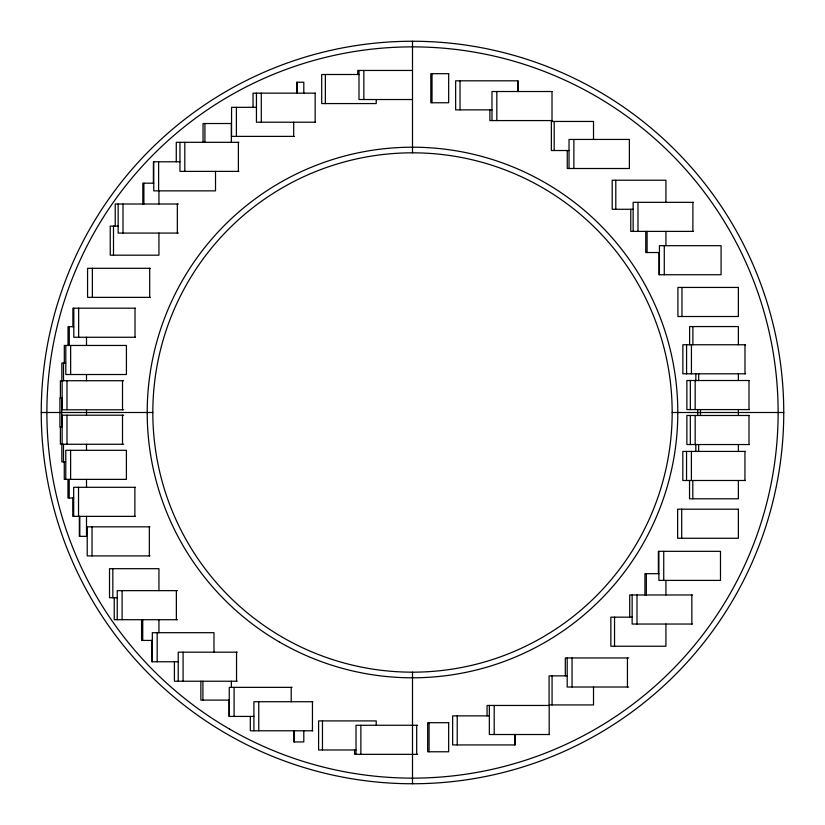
<?xml version="1.0" encoding="UTF-8"?>
<svg xmlns="http://www.w3.org/2000/svg" width="825" height="825" viewBox="0 0 825 825"><rect width="100%" height="100%" fill="white"/><g stroke="black" fill="none" stroke-linecap="round" stroke-linejoin="round"><path stroke-width="1.24" d="M412.5 70.455L357.772 70.455L357.772 74.497M358.999 74.497L321.698 74.497L321.698 103.568L376.21 103.568L376.21 99.526M552.214 91.513L491.978 91.513L491.978 120.574M315.387 93.153L253.048 93.153L253.048 107.322M412.5 99.526L358.999 99.526L358.999 70.455M256.441 107.322L231.557 107.322L231.557 136.383L294.35 136.383M491.978 109.88L455.647 109.88L455.647 80.819L517.987 80.819L517.987 91.513M552.214 120.574L489.885 120.574L489.885 109.88M315.387 122.213L256.441 122.213L256.441 93.153M238.91 142.323L176.272 142.323L176.272 161.803M569.023 150.521L551.358 150.521L551.358 121.45L593.515 121.45L593.515 139.446M179.953 161.803L153.388 161.803L153.388 183.181M238.91 171.383L179.953 171.383L179.953 142.323M153.759 183.181L142.818 183.181L142.818 204.012M693.371 202.331L633.136 202.331L633.136 231.392M178.386 204.012L115.222 204.012L115.222 226.112M633.136 209.282L612.191 209.282L612.191 180.221L665.93 180.221L665.93 202.331M118.15 226.112L110.241 226.112L110.241 255.183L158.947 255.183L158.947 233.073M693.371 231.392L630.774 231.392L630.774 209.282M178.386 233.073L118.15 233.073L118.15 204.012M659.423 252.532L645.748 252.532L645.748 231.392M150.315 268.3L87.574 268.3L87.574 297.361L150.315 297.361M135.321 308.189L72.889 308.189L72.889 326.7M73.796 326.7L68.032 326.7L68.032 345.458M135.321 337.26L73.796 337.26L73.796 308.189M745.532 344.757L682.863 344.757L682.863 373.818L745.532 373.818M65.794 363.041L61.854 363.041L61.854 380.727M749.275 380.511L686.874 380.511L686.874 409.582L749.275 409.582M123.668 380.727L60.4 380.727L60.4 397.959M62.143 397.959L59.926 397.959L59.926 427.02L62.143 427.02M123.668 409.788L62.143 409.788L62.143 380.727M41.25 412.5L152.831 412.5M672.169 412.5A259.669 259.669 0 0 0 282.666 187.615A259.669 259.669 0 0 0 282.666 637.385A259.669 259.669 0 0 0 672.169 412.5L783.75 412.5A371.25 371.25 0 0 0 226.875 90.987A371.25 371.25 0 0 0 226.875 734.013A371.25 371.25 0 0 0 783.75 412.5M123.668 415.202L62.143 415.202L62.143 444.262M749.275 415.48L686.874 415.48L686.874 444.541L749.275 444.541M123.668 444.262L60.4 444.262L60.4 427.02M745.491 451.419L682.822 451.419L682.822 480.49L745.491 480.49M65.763 461.866L61.844 461.866L61.844 444.262M135.197 487.297L73.672 487.297L73.672 516.357M73.672 497.991L67.959 497.991L67.959 479.377M135.197 516.357L72.755 516.357L72.755 497.991M149.985 526.835L87.223 526.835L87.223 555.906L149.985 555.906M658.886 573.695L644.944 573.695L644.944 594.969M177.478 590.648L117.253 590.648L117.243 619.709M692.381 594.969L629.722 594.969L629.722 617.162M117.253 597.743L109.519 597.743L109.519 568.683L158.947 568.683L158.947 590.648M632.146 617.162L610.851 617.162L610.851 646.233L665.93 646.233L665.93 624.04M177.478 619.709L114.252 619.709L114.252 597.743M692.381 624.04L632.146 624.04L632.146 594.969M152.326 640.427L141.57 640.427L141.57 619.709M237.177 652.173L178.231 652.173L178.231 681.233M628.722 657.958L565.311 657.958L565.311 675.871M178.231 661.763L151.852 661.763L151.852 640.427M567.198 675.871L549.089 675.871L549.089 704.932L593.515 704.932L593.515 687.019M237.177 681.233L174.415 681.233L174.415 661.763M628.722 687.019L567.198 687.019L567.198 657.958M292.06 687.359L229.247 687.359L229.247 716.42M229.247 700.105L200.867 700.105L200.867 681.233M312.85 701.724L253.904 701.724L253.904 730.785M549.584 705.458L487.07 705.458L487.07 715.873M489.349 715.873L452.647 715.873L452.647 744.934L515.192 744.934L515.192 734.518M253.904 716.42L229.092 716.42L229.092 700.105M417.563 725.268L356.018 725.268L356.018 754.339M312.85 730.785L250.326 730.785L250.326 716.42M549.584 734.518L489.349 734.518L489.349 705.458M356.018 749.977L318.594 749.977L318.594 720.906L376.21 720.906L376.21 725.268M417.563 754.339L354.564 754.339L354.564 749.977M748.997 380.511L748.997 409.582M748.997 415.48L748.997 444.541M744.985 344.757L744.985 373.818M744.944 451.419L744.944 480.49M738.375 344.757L738.375 326.566L689.618 326.566L689.618 344.757M738.375 373.818L738.375 380.511M738.375 409.582L738.375 415.48M738.375 444.541L738.375 451.419M738.375 480.49L738.375 498.795L689.535 498.795L689.535 480.49M700.477 409.582L700.477 415.48M698.692 373.818L698.692 380.511M698.672 444.541L698.672 451.419M697.764 409.582L697.764 415.48M695.836 373.818L695.836 380.511M695.826 444.541L695.826 451.419M695.176 380.511L695.176 409.582M695.176 415.48L695.176 444.541M692.897 202.331L692.897 231.392M692.887 326.566L692.887 344.757M692.804 480.49L692.804 498.795M691.845 594.969L691.845 624.04M691.433 344.757L691.433 373.818M691.391 451.419L691.391 480.49M690.329 380.511L690.329 409.582M690.319 415.48L690.319 444.541M686.575 344.757L686.575 373.818M686.544 451.419L686.544 480.49M681.966 287.44L681.966 316.511M681.718 509.2L681.718 538.261M665.93 231.392L665.93 245.675M665.93 580.398L665.93 594.969M664.28 245.675L664.28 274.735M663.733 551.327L663.733 580.398M659.423 274.735L659.423 245.675L721.081 245.675L721.081 274.735L658.958 274.735L658.958 252.532M658.886 551.327L658.886 580.398L720.493 580.398L720.493 551.327L658.371 551.327L658.371 573.695M647.099 231.392L647.099 252.532M646.346 573.695L646.346 594.969M637.983 202.331L637.983 231.392M637.003 594.969L637.003 624.04M627.433 657.958L627.433 687.019M615.79 180.221L615.79 209.282M614.542 617.162L614.542 646.233M573.87 139.446L573.87 168.506M572.055 657.958L572.055 687.019M569.023 168.506L569.023 139.446L629.382 139.446L629.382 168.506L567.26 168.506L567.26 150.521M554.183 121.45L554.183 150.521M552.007 91.513L552.007 120.574M552.069 675.871L552.069 704.932M549.192 705.458L549.192 734.518M517.77 80.819L517.77 91.513M514.769 734.518L514.769 744.934M496.825 91.513L496.825 120.574M494.206 705.458L494.206 734.518M460.03 80.819L460.03 109.88M457.225 715.873L457.225 744.934M432.022 73.693L432.022 102.754M429.082 722.7L429.082 751.771M416.687 725.268L416.687 754.339M412.5 41.25L412.5 152.831M412.5 672.169L412.5 783.75M363.856 70.455L363.856 99.526M360.865 725.268L360.865 754.339M325.349 74.497L325.349 103.568M322.462 720.906L322.462 749.977M315.16 93.153L315.16 122.213M312.448 701.724L312.448 730.785M303.806 93.153L303.806 82.242L296.67 82.242L296.67 93.153M303.806 730.785L303.806 741.933L293.721 741.933L293.721 730.785M297.155 82.242L297.155 93.153M294.401 730.785L294.401 741.933M293.679 122.213L293.679 136.383M291.215 687.359L291.215 701.724M261.298 93.153L261.298 122.213M258.761 701.724L258.761 730.785M238.384 142.323L238.384 171.383M236.538 652.173L236.538 681.233M236.393 107.322L236.393 136.383M234.094 687.359L234.094 716.42M231.361 142.323L231.361 123.513L203.032 123.513L203.032 142.323M231.361 681.233L231.361 687.359M215.511 171.383L215.511 190.864L153.759 190.864L153.759 161.803M213.974 652.173L213.974 632.692L152.326 632.692L152.326 661.763M204.93 123.513L204.93 142.323M202.919 681.233L202.919 700.105M184.81 142.323L184.81 171.383M183.088 652.173L183.088 681.233M177.344 204.012L177.344 233.073M176.375 590.648L176.375 619.709M158.947 190.864L158.947 204.012M158.947 619.709L158.947 632.692M158.617 161.803L158.617 190.864M157.183 632.692L157.183 661.763M149.696 268.3L149.696 297.361M149.346 526.835L149.346 555.906M143.89 183.181L143.89 204.012M142.735 619.709L142.735 640.427M135.011 308.189L135.011 337.26M134.877 487.297L134.877 516.357M123.008 204.012L123.008 233.073M122.513 380.727L122.513 409.788M122.513 415.202L122.513 444.262M122.1 590.648L122.1 619.709M113.499 226.112L113.499 255.183M112.829 568.683L112.829 597.743M92.359 268.3L92.359 297.361M92.029 526.835L92.029 555.906M86.501 337.26L86.501 345.458M86.501 374.519L86.501 380.727M86.501 409.788L86.501 415.202M86.501 444.262L86.501 450.306M86.501 479.377L86.501 487.297M86.501 516.357L86.501 536.353L79.334 536.353L79.334 516.357M79.819 516.357L79.819 536.353M78.653 308.189L78.653 337.26M78.53 487.297L78.53 516.357M70.641 345.458L70.641 374.519M70.62 450.306L70.62 479.377M69.269 326.7L69.269 345.458M69.207 479.377L69.207 497.991M67 380.727L67 409.788M67 415.202L67 444.262M65.794 345.458L65.794 374.519L126.421 374.519L126.421 345.458L64.309 345.458L64.309 363.041M65.763 479.377L65.763 450.306L126.4 450.306L126.4 479.377L64.278 479.377L64.278 461.866M63.504 363.041L63.504 380.727M63.494 444.262L63.494 461.866M61.71 397.959L61.71 427.02M448.666 73.693L430.825 73.693L430.825 102.754L448.666 102.754L448.666 73.693M738.375 287.44L677.913 287.44L677.913 316.511L738.375 316.511L738.375 287.44M738.375 509.2L677.645 509.2L677.645 538.261L738.375 538.261L738.375 509.2M448.666 722.7L427.67 722.7L427.67 751.771L448.666 751.771L448.666 722.7M229.69 729.145A365.63 365.63 0 0 0 778.13 412.5A365.63 365.63 0 0 0 229.69 95.855A365.63 365.63 0 0 0 229.69 729.145M279.85 642.252A265.299 265.299 0 0 0 677.799 412.5A265.299 265.299 0 0 0 279.85 182.748A265.299 265.299 0 0 0 279.85 642.252"/></g></svg>
